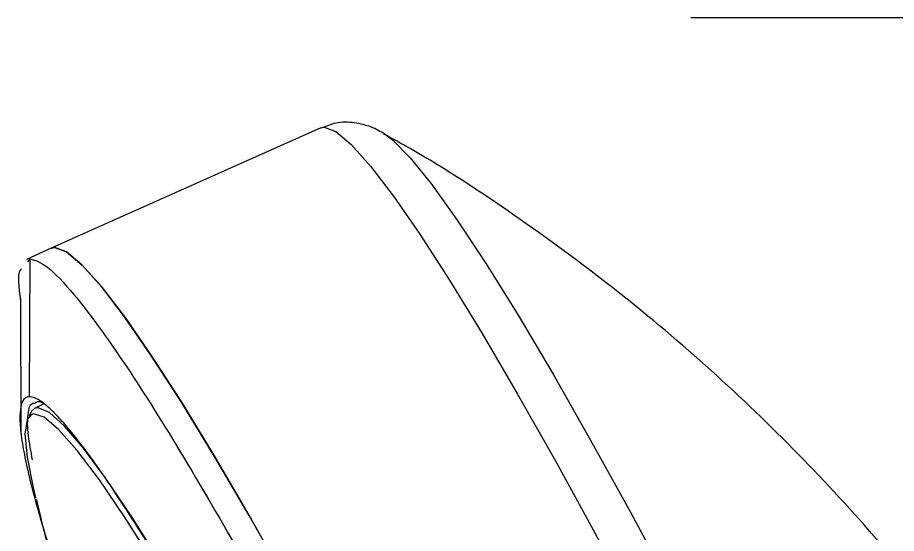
# Model space of a CAD drawing. Header units: millimetres. Extents: x 14183 to 14777, y -4239 to -3399.
# Drawn here: x 14648.44 to 14656.47, y -3735.37 to -3730.65 of the extents above; entities that cross this region are included whole.
import ezdxf

# ---------------------------------------------------------------- set-up
doc = ezdxf.new("R2010")
doc.units = ezdxf.units.MM
doc.header["$LTSCALE"] = 0.1
doc.linetypes.add('CENTER2', pattern=[28.575, 19.05, -3.175, 3.175, -3.175])
doc.linetypes.add('HIDDENX2', pattern=[19.05, 12.7, -6.35])
doc.layers.get('0').update_dxf_attribs({"lineweight": 15})
doc.layers.add('HIDDEN', color=8, linetype='HIDDENX2')

msp = doc.modelspace()

# ---------------------------------------------------------------- linework, layer by layer
at = {"linetype": 'Continuous', "lineweight": 25}
for p, q in [((14651.2097, -3731.6572), (14648.7483, -3732.7576)), ((14651.7765, -3731.7015), (14651.7864, -3731.7074)), ((14648.7472, -3732.7581), (14648.5229, -3732.8632)), ((14648.7803, -3732.7511), (14648.7472, -3732.7581)), ((14648.5322, -3732.883), (14648.5559, -3732.8562)), ((14648.5504, -3734.1175), (14648.5559, -3732.8561)), ((14648.4661, -3733.2195), (14648.4705, -3734.4596)), ((14648.6806, -3734.1834), (14648.5944, -3734.2237)), ((14648.6285, -3734.2177), (14648.5942, -3734.2238))]:
    msp.add_line(p, q, dxfattribs=at)
at = {"linetype": 'Continuous', "lineweight": 25, "flags": 128}
for points in [[(14651.2097, -3731.6572), (14651.2416, -3731.6507), (14651.3469, -3731.6905), (14651.4884, -3731.8099), (14651.6648, -3732.0077), (14651.8748, -3732.2824), (14652.1164, -3732.6315), (14652.3876, -3733.0521), (14652.6862, -3733.5406), (14653.0095, -3734.0928), (14653.3548, -3734.7041), (14653.7191, -3735.3692), (14654.0994, -3736.0824), (14654.4925, -3736.8376), (14654.8948, -3737.6285), (14655.3031, -3738.4482), (14655.7138, -3739.2898), (14656.1234, -3740.146), (14656.5285, -3741.0096)], [(14651.7864, -3731.7074), (14651.8651, -3731.7663), (14652.0279, -3731.9313), (14652.2261, -3732.177), (14652.4581, -3732.5012), (14652.7217, -3732.9009), (14653.0145, -3733.3726), (14653.3338, -3733.9119), (14653.6769, -3734.5139), (14654.0405, -3735.1733), (14654.4214, -3735.884), (14654.8162, -3736.6396), (14655.2212, -3737.4333), (14655.6327, -3738.2578), (14656.0472, -3739.1057), (14656.4607, -3739.9694), (14656.8697, -3740.841)], [(14648.7483, -3732.7576), (14648.78, -3732.7511), (14648.8866, -3732.7914), (14649.03, -3732.9128), (14649.2091, -3733.1142), (14649.4223, -3733.3938), (14649.6677, -3733.7493), (14649.9433, -3734.1776), (14650.2466, -3734.6749), (14650.575, -3735.237), (14650.9257, -3735.859), (14651.2956, -3736.5355), (14651.6815, -3737.2606), (14652.0802, -3738.0281), (14652.488, -3738.8313), (14652.9016, -3739.6633), (14653.3173, -3740.5169), (14653.7315, -3741.3846), (14654.1406, -3742.259), (14654.5412, -3743.1325), (14654.9297, -3743.9975), (14655.3027, -3744.8465)], [(14655.2503, -3744.7261), (14654.8777, -3743.8807), (14654.4903, -3743.0204), (14654.0914, -3742.1529), (14653.6845, -3741.2853), (14653.273, -3740.4251), (14652.8604, -3739.5797), (14652.4502, -3738.7562), (14652.046, -3737.9617), (14651.6512, -3737.203), (14651.2692, -3736.4866), (14650.9032, -3735.8184), (14650.5563, -3735.2044), (14650.2315, -3734.6496), (14649.9316, -3734.1589), (14649.6591, -3733.7363), (14649.4164, -3733.3856), (14649.2055, -3733.1097), (14649.0282, -3732.911), (14648.8861, -3732.7911), (14648.7803, -3732.7511)], [(14648.5942, -3734.2238), (14648.5634, -3734.2527), (14648.5458, -3734.2961)], [(14654.3864, -3744.92), (14654.0421, -3744.135), (14653.6826, -3743.334), (14653.3112, -3742.5247), (14652.9317, -3741.715), (14652.5476, -3740.9126), (14652.1627, -3740.1253), (14651.7806, -3739.3606), (14651.405, -3738.626), (14651.0396, -3737.9284), (14650.6879, -3737.2746), (14650.3532, -3736.6709), (14650.0388, -3736.1231), (14649.7477, -3735.6365), (14649.4827, -3735.2157), (14649.2463, -3734.8649), (14649.0409, -3734.5874), (14648.8684, -3734.3859), (14648.7305, -3734.2622), (14648.6285, -3734.2177)], [(14648.5666, -3734.2804), (14648.5273, -3734.3263), (14648.5077, -3734.4591), (14648.5268, -3734.6718), (14648.5847, -3734.9622), (14648.6041, -3735.0426)], [(14654.37, -3745.0136), (14654.0235, -3744.2216), (14653.661, -3743.4125), (14653.2862, -3742.5943), (14652.9027, -3741.7752), (14652.5143, -3740.9632), (14652.1249, -3740.1664), (14651.7384, -3739.3928), (14651.3586, -3738.6501), (14650.9894, -3737.9456), (14650.6343, -3737.2863), (14650.2968, -3736.6789), (14649.9805, -3736.1292), (14649.6883, -3735.6428), (14649.4232, -3735.2246), (14649.1878, -3734.8786), (14648.9845, -3734.6083), (14648.8154, -3734.4165), (14648.6819, -3734.3049), (14648.5856, -3734.2748), (14648.5666, -3734.2804)]]:
    msp.add_lwpolyline(points, dxfattribs=at)
at = {"linetype": 'Continuous', "lineweight": 25}
for points, knots in [([(14651.7955, -3731.7164), (14651.7566, -3731.6928), (14651.6838, -3731.6487), (14651.5291, -3731.6074), (14651.3618, -3731.6011), (14651.259, -3731.6435), (14651.2146, -3731.6619)], [0, 0, 0, 0, 0.3063102, 0.5745238, 0.8161487, 1, 1, 1, 1]), ([(14658.9267, -3739.509), (14658.836, -3739.3128), (14658.5991, -3738.7999), (14658.1511, -3737.9969), (14657.5877, -3737.0983), (14656.9608, -3736.2264), (14656.2749, -3735.3859), (14655.5312, -3734.5826), (14654.732, -3733.8217), (14653.881, -3733.1063), (14652.9774, -3732.4474), (14652.2769, -3731.9829), (14651.8675, -3731.7593), (14651.7874, -3731.7155)], [0, 0, 0, 0, 0.060361, 0.157788, 0.256581, 0.356547, 0.457539, 0.559438, 0.66215, 0.765601, 0.869727, 0.974482, 1, 1, 1, 1]), ([(14648.5559, -3732.8562), (14648.6046, -3732.8717), (14648.7027, -3732.9031), (14648.9642, -3733.1788), (14649.3365, -3733.6804), (14649.8394, -3734.4633), (14650.4328, -3735.4752), (14651.0928, -3736.6692), (14651.8098, -3738.034), (14652.5524, -3739.5056), (14653.3122, -3741.0691), (14654.0537, -3742.6524), (14654.7709, -3744.2383), (14655.4278, -3745.7548), (14656.0201, -3747.1848), (14656.519, -3748.4633), (14656.9215, -3749.575), (14657.2083, -3750.4723), (14657.3688, -3751.1362), (14657.4137, -3751.5523), (14657.3403, -3751.6068), (14657.3073, -3751.6313)], [0, 0, 0, 0, 0.04229, 0.08533, 0.138911, 0.194045, 0.247626, 0.302761, 0.356342, 0.411476, 0.465057, 0.520191, 0.573772, 0.628906, 0.682487, 0.737622, 0.791202, 0.846337, 0.899918, 0.955052, 1, 1, 1, 1]), ([(14648.4694, -3733.2379), (14648.4547, -3733.1178), (14648.4382, -3732.9834), (14648.4709, -3732.952), (14648.4744, -3732.9487)], [0, 0, 0, 0, 0.893351, 1, 1, 1, 1]), ([(14648.5504, -3734.1175), (14648.5358, -3734.1203), (14648.5019, -3734.1268), (14648.4707, -3734.179), (14648.4642, -3734.2492), (14648.4612, -3734.282)], [0, 0, 0, 0, 0.284831, 0.665775, 1, 1, 1, 1]), ([(14648.5771, -3734.6957), (14648.5623, -3734.6173), (14648.5281, -3734.4365), (14648.5323, -3734.27), (14648.5535, -3734.176), (14648.5892, -3734.1769), (14648.5944, -3734.177)], [0, 0, 0, 0, 0.260001, 0.600604, 0.941207, 1, 1, 1, 1]), ([(14648.7306, -3734.2215), (14648.6947, -3734.1913), (14648.6228, -3734.1307), (14648.5745, -3734.1219), (14648.5504, -3734.1175)], [0, 0, 0, 0, 0.499987, 1, 1, 1, 1]), ([(14648.5944, -3734.177), (14648.6129, -3734.1632), (14648.6323, -3734.1487), (14648.6711, -3734.1761), (14648.6729, -3734.1775)], [0, 0, 0, 0, 0.9519218, 1, 1, 1, 1]), ([(14653.2773, -3742.4856), (14653.2386, -3742.4025), (14653.162, -3742.2378), (14653.0474, -3741.9934), (14652.924, -3741.7317), (14652.7998, -3741.4702), (14652.6832, -3741.2265), (14652.6121, -3741.0786), (14652.563, -3740.9768), (14652.4984, -3740.8431), (14652.4152, -3740.6716), (14652.325, -3740.4868), (14652.2534, -3740.3406), (14652.1731, -3740.1775), (14652.0843, -3739.9978), (14651.9869, -3739.8018), (14651.8918, -3739.6116), (14651.7717, -3739.3728), (14651.6025, -3739.0386), (14651.3779, -3738.6007), (14651.1529, -3738.169), (14650.9476, -3737.781), (14650.7556, -3737.4229), (14650.5692, -3737.081), (14650.3915, -3736.7602), (14650.2247, -3736.4642), (14650.0557, -3736.1696), (14649.891, -3735.8887), (14649.7359, -3735.6303), (14649.5936, -3735.3992), (14649.4354, -3735.1495), (14649.2805, -3734.915), (14649.1448, -3734.7204), (14649.0262, -3734.5589), (14648.9174, -3734.4208), (14648.813, -3734.3007), (14648.7569, -3734.2468), (14648.7306, -3734.2215)], [0, 0, 0, 0, 0.021095, 0.041774, 0.062036, 0.087668, 0.108472, 0.124451, 0.125701, 0.134698, 0.158945, 0.170139, 0.182887, 0.197192, 0.213052, 0.230468, 0.249438, 0.264203, 0.295282, 0.341276, 0.387506, 0.421052, 0.458271, 0.499166, 0.532192, 0.567289, 0.604458, 0.642664, 0.679349, 0.714691, 0.748691, 0.803167, 0.844771, 0.873498, 0.920536, 0.962703, 1, 1, 1, 1]), ([(14648.4612, -3734.282), (14648.4611, -3734.3074), (14648.4608, -3734.379), (14648.4791, -3734.5318), (14648.5226, -3734.7561), (14648.5909, -3735.0328), (14648.6788, -3735.338), (14648.7497, -3735.5663), (14648.7845, -3735.6729), (14648.7882, -3735.6844)], [0, 0, 0, 0, 0.102675, 0.289104, 0.461268, 0.647219, 0.846685, 0.983565, 1, 1, 1, 1]), ([(14648.6125, -3735.0572), (14648.6416, -3735.1842), (14648.6863, -3735.3787), (14648.7403, -3735.5707), (14648.759, -3735.6374)], [0, 0, 0, 0, 0.65288, 1, 1, 1, 1])]:
    msp.add_open_spline(points, degree=3, knots=knots, dxfattribs=at)
at = {"layer": 'HIDDEN', "color": 1, "linetype": 'CENTER2', "ltscale": 7}
msp.add_line((14654.5922, -3730.6492), (14693.5771, -3730.6492), dxfattribs=at)

doc.saveas('drawing.dxf')
